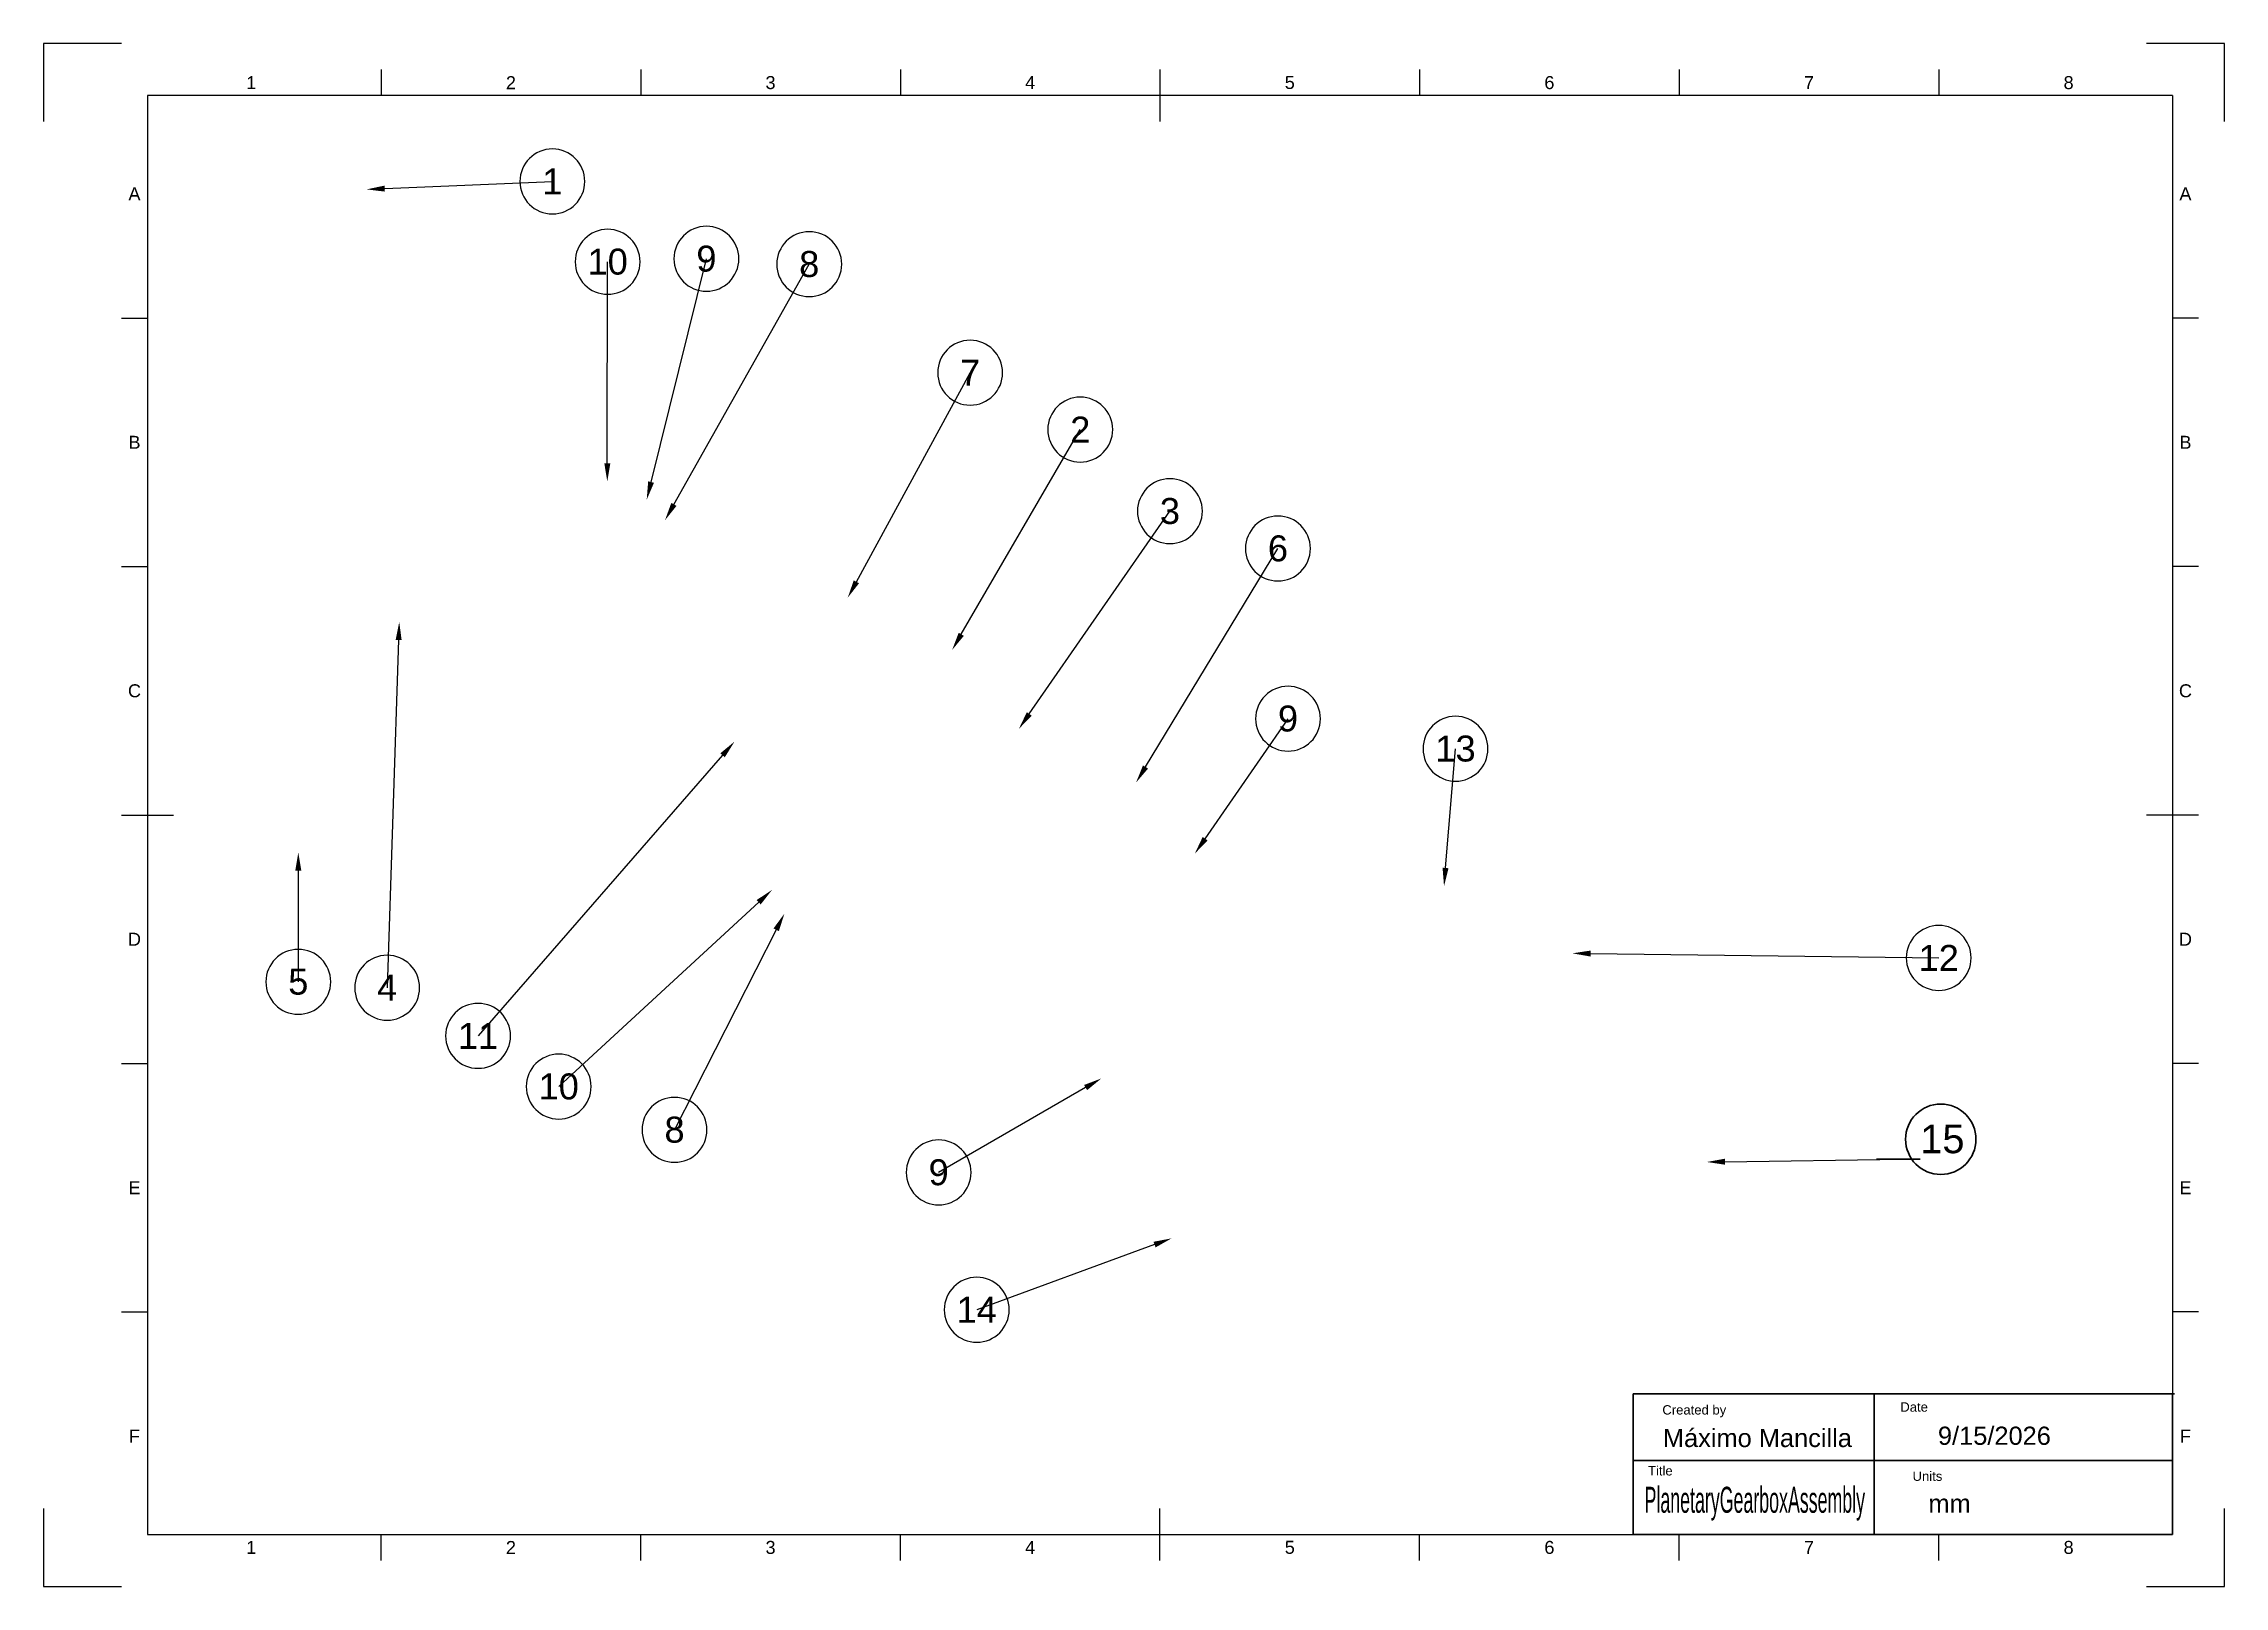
# Paper-space layout 'Sheet1' of a CAD drawing. Header units: millimetres. Extents: x 0 to 420, y 0 to 297.
import ezdxf
from ezdxf import colors
from ezdxf.entities.mleader import LeaderData, LeaderLine
from ezdxf.enums import TextEntityAlignment as Align
from ezdxf.math import Vec2, Vec3

# ---------------------------------------------------------------- set-up
doc = ezdxf.new("R2010")
doc.units = ezdxf.units.MM
doc.header["$LTSCALE"] = 0.75
for name, color, linetype, lineweight in [('Balloons', 7, 'Continuous', 25), ('BORDER', 7, 'Continuous', 25), ('Leaders', 7, 'Continuous', 25), ('Sketch1', 7, 'Continuous', 35), ('TITLEBLOCK', 7, 'Continuous', 35)]:
    doc.layers.add(name, color=color, linetype=linetype, lineweight=lineweight)
doc.styles.add('FusionTitle', font='arial.ttf')
doc.styles.get("Standard").update_dxf_attribs({"font": 'arial.ttf'})

# ---------------------------------------------------------------- blocks, each defined once
blk = doc.blocks.new('ISO_A3_SHEET')
at = {"layer": 'BORDER'}
for p, q in [((65, 292), (65, 287)), ((115, 292), (115, 287)), ((165, 292), (165, 287)), ((215, 292), (215, 282)), ((265, 292), (265, 287)), ((315, 292), (315, 287)), ((365, 292), (365, 287)), ((410, 287), (20, 287)), ((20, 287), (20, 10)), ((410, 287), (410, 10)), ((15, 244.16666), (20, 244.16666)), ((415, 244.16666), (410, 244.16666)), ((15, 196.33333), (20, 196.33333)), ((415, 196.33333), (410, 196.33333)), ((15, 148.5), (25, 148.5)), ((415, 148.5), (405, 148.5)), ((15, 100.66667), (20, 100.66667)), ((415, 100.66667), (410, 100.66667)), ((15, 52.83334), (20, 52.83334)), ((415, 52.83334), (410, 52.83334)), ((215, 5), (215, 15)), ((20, 10), (410, 10)), ((65, 5), (65, 10)), ((115, 5), (115, 10)), ((165, 5), (165, 10)), ((265, 5), (265, 10)), ((315, 5), (315, 10)), ((365, 5), (365, 10))]:
    blk.add_line(p, q, dxfattribs=at)
at = {"layer": 'Defpoints'}
for p, q in [((15, 297), (0, 297)), ((0, 297), (0, 282)), ((420, 297), (405, 297)), ((420, 282), (420, 297)), ((0, 15), (0, 0)), ((420, 0), (420, 15)), ((0, 0), (15, 0)), ((405, 0), (420, 0))]:
    blk.add_line(p, q, dxfattribs=at)
at = {"layer": 'BORDER', "style": 'FusionTitle'}
for s, p in [('1', (40, 289.5)), ('2', (90, 289.5)), ('3', (140, 289.5)), ('4', (190, 289.5)), ('5', (240, 289.5)), ('6', (290, 289.5)), ('7', (340, 289.5)), ('8', (390, 289.5)), ('A', (17.5, 268.08333)), ('A', (412.5, 268.08333)), ('B', (17.5, 220.25)), ('B', (412.5, 220.25)), ('C', (17.5, 172.41667)), ('C', (412.5, 172.41667)), ('D', (17.5, 124.58334)), ('D', (412.5, 124.58334)), ('E', (17.5, 76.75001)), ('E', (412.5, 76.75001)), ('F', (17.5, 28.91668)), ('F', (412.5, 28.91668)), ('1', (40, 7.5)), ('2', (90, 7.5)), ('3', (140, 7.5)), ('4', (190, 7.5)), ('5', (240, 7.5)), ('6', (290, 7.5)), ('7', (340, 7.5)), ('8', (390, 7.5))]:
    blk.add_text(s, height=2.5, dxfattribs=at).set_placement(p, align=Align.MIDDLE)
blk = doc.blocks.new('ISO_TITLEBLOCK 1')
at = {"layer": 'TITLEBLOCK'}
for p, q in [((0.39, 27.07), (-103.85, 27.07)), ((-103.85, 0), (-103.85, 27.07)), ((-57.45, -0.13), (-57.45, 26.93)), ((0, 0), (0, 27.07)), ((-103.85, 14.24), (-0.13, 14.24)), ((-103.85, 0), (0, 0))]:
    blk.add_line(p, q, dxfattribs=at)
at = {"layer": 'TITLEBLOCK', "style": 'FusionTitle'}
for s, p in [('Date', (-52.41, 25.43)), ('Created by', (-98.24, 24.88)), ('Title', (-101.01, 13.15)), ('Units', (-50.05, 12.11))]:
    blk.add_text(s, height=1.8, dxfattribs=at).set_placement(p, align=Align.TOP_LEFT)
for tag, height, p in [('CREATED_BY', 3.5, (-98.14, 20.32)), ('TITLE_1', 5, (-101.67, 9.17))]:
    blk.add_attdef(tag, text='', height=height, dxfattribs=at).set_placement(p, align=Align.TOP_LEFT)
blk.add_attdef('CREATED_DATE', text='', height=3.5, dxfattribs=at).set_placement((-23.42, 20.75), align=Align.TOP_RIGHT)
blk.add_attdef('Units', text='', height=3.5, dxfattribs=at).set_placement((-42.93, 7.7), align=Align.TOP_CENTER)
blk = doc.blocks.new('*B381')
at = {"transparency": 16777216}
for start, end in [(90, 270), (270, 90)]:
    blk.add_arc((0, 0), 6.25, start, end, dxfattribs=at)
at = {"transparency": 16777216, "insert": (0, 0), "char_height": 5, "attachment_point": 5}
blk.add_mtext('1', dxfattribs=at)
blk = doc.blocks.new('*B382')
at = {"transparency": 16777216}
for start, end in [(90, 270), (270, 90)]:
    blk.add_arc((0, 0), 6.25, start, end, dxfattribs=at)
at = {"transparency": 16777216, "insert": (0, 0), "char_height": 5, "attachment_point": 5}
blk.add_mtext('3', dxfattribs=at)
blk = doc.blocks.new('*B386')
at = {"transparency": 16777216}
for start, end in [(90, 270), (270, 90)]:
    blk.add_arc((0, 0), 6.25, start, end, dxfattribs=at)
at = {"transparency": 16777216, "insert": (0, 0), "char_height": 5, "attachment_point": 5}
blk.add_mtext('4', dxfattribs=at)
blk = doc.blocks.new('*B388')
at = {"transparency": 16777216}
for start, end in [(90, 270), (270, 90)]:
    blk.add_arc((0, 0), 6.25, start, end, dxfattribs=at)
at = {"transparency": 16777216, "insert": (0, 0), "char_height": 5, "attachment_point": 5}
blk.add_mtext('6', dxfattribs=at)
blk = doc.blocks.new('*B390')
at = {"transparency": 16777216}
for start, end in [(90, 270), (270, 90)]:
    blk.add_arc((0, 0), 6.25, start, end, dxfattribs=at)
at = {"transparency": 16777216, "insert": (0, 0), "char_height": 5, "attachment_point": 5}
blk.add_mtext('7', dxfattribs=at)
blk = doc.blocks.new('*B383')
at = {"transparency": 16777216}
for start, end in [(90, 270), (270, 90)]:
    blk.add_arc((0, 0), 6.25, start, end, dxfattribs=at)
at = {"transparency": 16777216, "insert": (0, 0), "char_height": 5, "attachment_point": 5}
blk.add_mtext('8', dxfattribs=at)
blk = doc.blocks.new('*B391')
at = {"transparency": 16777216}
for start, end in [(90, 270), (270, 90)]:
    blk.add_arc((0, 0), 6.25, start, end, dxfattribs=at)
at = {"transparency": 16777216, "insert": (0, 0), "char_height": 5, "attachment_point": 5}
blk.add_mtext('10', dxfattribs=at)
blk = doc.blocks.new('*B395')
at = {"transparency": 16777216}
for start, end in [(90, 270), (270, 90)]:
    blk.add_arc((0, 0), 6.25, start, end, dxfattribs=at)
at = {"transparency": 16777216, "insert": (0, 0), "char_height": 5, "attachment_point": 5}
blk.add_mtext('11', dxfattribs=at)
blk = doc.blocks.new('*B384')
at = {"transparency": 16777216}
for start, end in [(90, 270), (270, 90)]:
    blk.add_arc((0, 0), 6.25, start, end, dxfattribs=at)
at = {"transparency": 16777216, "insert": (0, 0), "char_height": 5, "attachment_point": 5}
blk.add_mtext('12', dxfattribs=at)
blk = doc.blocks.new('*B385')
at = {"transparency": 16777216}
for start, end in [(90, 270), (270, 90)]:
    blk.add_arc((0, 0), 6.25, start, end, dxfattribs=at)
at = {"transparency": 16777216, "insert": (0, 0), "char_height": 5, "attachment_point": 5}
blk.add_mtext('13', dxfattribs=at)
blk = doc.blocks.new('*B387')
at = {"transparency": 16777216}
for start, end in [(90, 270), (270, 90)]:
    blk.add_arc((0, 0), 6.25, start, end, dxfattribs=at)
at = {"transparency": 16777216, "insert": (0, 0), "char_height": 5, "attachment_point": 5}
blk.add_mtext('9', dxfattribs=at)
blk = doc.blocks.new('*B393')
at = {"transparency": 16777216}
for start, end in [(90, 270), (270, 90)]:
    blk.add_arc((0, 0), 6.25, start, end, dxfattribs=at)
at = {"transparency": 16777216, "insert": (0, 0), "char_height": 5, "attachment_point": 5}
blk.add_mtext('9', dxfattribs=at)
blk = doc.blocks.new('*B389')
at = {"transparency": 16777216}
for start, end in [(90, 270), (270, 90)]:
    blk.add_arc((0, 0), 6.25, start, end, dxfattribs=at)
at = {"transparency": 16777216, "insert": (0, 0), "char_height": 5, "attachment_point": 5}
blk.add_mtext('2', dxfattribs=at)
blk = doc.blocks.new('*B392')
at = {"transparency": 16777216}
for start, end in [(90, 270), (270, 90)]:
    blk.add_arc((0, 0), 6.25, start, end, dxfattribs=at)
at = {"transparency": 16777216, "insert": (0, 0), "char_height": 5, "attachment_point": 5}
blk.add_mtext('9', dxfattribs=at)
blk = doc.blocks.new('*B394')
at = {"transparency": 16777216}
for start, end in [(90, 270), (270, 90)]:
    blk.add_arc((0, 0), 6.25, start, end, dxfattribs=at)
at = {"transparency": 16777216, "insert": (0, 0), "char_height": 5, "attachment_point": 5}
blk.add_mtext('5', dxfattribs=at)
blk = doc.blocks.new('*B396')
at = {"transparency": 16777216}
for start, end in [(90, 270), (270, 90)]:
    blk.add_arc((0, 0), 6.25, start, end, dxfattribs=at)
at = {"transparency": 16777216, "insert": (0, 0), "char_height": 5, "attachment_point": 5}
blk.add_mtext('8', dxfattribs=at)
blk = doc.blocks.new('*B397')
at = {"transparency": 16777216}
for start, end in [(90, 270), (270, 90)]:
    blk.add_arc((0, 0), 6.25, start, end, dxfattribs=at)
at = {"transparency": 16777216, "insert": (0, 0), "char_height": 5, "attachment_point": 5}
blk.add_mtext('10', dxfattribs=at)
blk = doc.blocks.new('*B398')
at = {"transparency": 16777216}
for start, end in [(90, 270), (270, 90)]:
    blk.add_arc((0, 0), 6.25, start, end, dxfattribs=at)
at = {"transparency": 16777216, "insert": (0, 0), "char_height": 5, "attachment_point": 5}
blk.add_mtext('14', dxfattribs=at)

psp = doc.layouts.new('Sheet1')

# ---------------------------------------------------------------- linework, layer by layer
at = {"layer": 'Sketch1'}
psp.add_circle((365.38, 86.07), 6.78, dxfattribs=at)

# ---------------------------------------------------------------- block references
at = {"layer": 'BORDER'}
psp.add_blockref('ISO_A3_SHEET', (0, 0), dxfattribs=at)
at = {"layer": 'TITLEBLOCK'}
ref = psp.add_blockref('ISO_TITLEBLOCK 1', (410, 10), dxfattribs=at)
ref.add_attrib('CREATED_BY', 'Máximo Mancilla', dxfattribs={"height": 3.5, "style": 'FusionTitle'}).set_placement((311.86, 30.32), align=Align.TOP_LEFT)
ref.add_attrib('TITLE_1', 'PlanetaryGearboxAssembly', dxfattribs={"height": 5, "style": 'FusionTitle', "width": 0.490593}).set_placement((308.33, 19.17), align=Align.TOP_LEFT)
ref.add_attrib('CREATED_DATE', '9/15/2026', dxfattribs={"height": 3.5, "style": 'FusionTitle'}).set_placement((386.58, 30.75), align=Align.TOP_RIGHT)
ref.add_attrib('Units', 'mm', dxfattribs={"height": 3.5, "style": 'FusionTitle'}).set_placement((367.07, 17.7), align=Align.TOP_CENTER)

# ---------------------------------------------------------------- leaders
at = {"layer": 'Balloons'}
ml = psp.add_multileader_block('Standard', dxfattribs=at)
ml.set_content('*B381', color=256)
ml.set_leader_properties()
ml.build(insert=Vec2(0, 0))
ml.multileader.update_dxf_attribs({"has_dogleg": 0, "arrow_head_size": 3.5, "block_connection_type": 1})
ctx = ml.context
ctx.base_point, ctx.char_height, ctx.arrow_head_size, ctx.plane_origin = Vec3(97.98, 270.47), 3.5, 3.5, Vec3(61.79, 268.77)
ctx.attachment_type = 1
notes = []
notes.append((ctx, [(0, (1, 1, 0), (89.98, 270.47), (1, 0), 8, [(0, [(62.19, 268.94)], 0, [])])]))
ctx.block.insert = Vec3(97.98, 270.47)
ml = psp.add_multileader_block('Standard', dxfattribs=at)
ml.set_content('*B391', color=256)
ml.set_leader_properties()
ml.build(insert=Vec2(0, 0))
ml.multileader.update_dxf_attribs({"has_dogleg": 0, "arrow_head_size": 3.5, "block_connection_type": 1})
ctx = ml.context
ctx.base_point, ctx.char_height, ctx.arrow_head_size, ctx.plane_origin = Vec3(108.63, 255), 3.5, 3.5, Vec3(109.15, 208.87)
ctx.attachment_type = 1
notes.append((ctx, [(0, (1, 1, 0), (100.63, 255), (1, 0), 8, [(0, [(108.56, 212.69)], 0, [])])]))
ctx.block.insert = Vec3(108.63, 255)
ml = psp.add_multileader_block('Standard', dxfattribs=at)
ml.set_content('*B392', color=256)
ml.set_leader_properties()
ml.build(insert=Vec2(0, 0))
ml.multileader.update_dxf_attribs({"has_dogleg": 0, "arrow_head_size": 3.5, "block_connection_type": 1})
ctx = ml.context
ctx.base_point, ctx.char_height, ctx.arrow_head_size, ctx.plane_origin = Vec3(127.65, 255.58), 3.5, 3.5, Vec3(117.14, 208.02)
ctx.attachment_type = 1
notes.append((ctx, [(0, (1, 1, 0), (119.65, 255.58), (1, 0), 8, [(0, [(116.15, 209.19)], 0, [])])]))
ctx.block.insert = Vec3(127.65, 255.58)
ml = psp.add_multileader_block('Standard', dxfattribs=at)
ml.set_content('*B383', color=256)
ml.set_leader_properties()
ml.build(insert=Vec2(0, 0))
ml.multileader.update_dxf_attribs({"has_dogleg": 0, "arrow_head_size": 3.5, "block_connection_type": 1})
ctx = ml.context
ctx.base_point, ctx.char_height, ctx.arrow_head_size, ctx.plane_origin = Vec3(147.45, 254.54), 3.5, 3.5, Vec3(119.66, 205.29)
ctx.attachment_type = 1
notes.append((ctx, [(0, (1, 1, 0), (139.45, 254.54), (1, 0), 8, [(0, [(119.67, 205.24)], 0, [])])]))
ctx.block.insert = Vec3(147.45, 254.54)
ml = psp.add_multileader_block('Standard', dxfattribs=at)
ml.set_content('*B390', color=256)
ml.set_leader_properties()
ml.build(insert=Vec2(0, 0))
ml.multileader.update_dxf_attribs({"has_dogleg": 0, "arrow_head_size": 3.5, "block_connection_type": 1})
ctx = ml.context
ctx.base_point, ctx.char_height, ctx.arrow_head_size, ctx.plane_origin = Vec3(178.44, 233.65), 3.5, 3.5, Vec3(148.13, 189.69)
ctx.attachment_type = 1
notes.append((ctx, [(0, (1, 1, 0), (170.44, 233.65), (1, 0), 8, [(0, [(154.86, 190.32)], 0, [])])]))
ctx.block.insert = Vec3(178.44, 233.65)
ml = psp.add_multileader_block('Standard', dxfattribs=at)
ml.set_content('*B389', color=256)
ml.set_leader_properties()
ml.build(insert=Vec2(0, 0))
ml.multileader.update_dxf_attribs({"has_dogleg": 0, "arrow_head_size": 3.5, "block_connection_type": 1})
ctx = ml.context
ctx.base_point, ctx.char_height, ctx.arrow_head_size, ctx.plane_origin = Vec3(199.65, 222.69), 3.5, 3.5, Vec3(174.97, 180.27)
ctx.attachment_type = 1
notes.append((ctx, [(0, (1, 1, 0), (191.65, 222.69), (1, 0), 8, [(0, [(174.97, 180.26)], 0, [])])]))
ctx.block.insert = Vec3(199.65, 222.69)
ml = psp.add_multileader_block('Standard', dxfattribs=at)
ml.set_content('*B382', color=256)
ml.set_leader_properties()
ml.build(insert=Vec2(0, 0))
ml.multileader.update_dxf_attribs({"has_dogleg": 0, "arrow_head_size": 3.5, "block_connection_type": 1})
ctx = ml.context
ctx.base_point, ctx.char_height, ctx.arrow_head_size, ctx.plane_origin = Vec3(216.92, 206.99), 3.5, 3.5, Vec3(187.82, 165.09)
ctx.attachment_type = 1
notes.append((ctx, [(0, (1, 1, 0), (208.92, 206.99), (1, 0), 8, [(0, [(187.83, 165.08)], 0, [])])]))
ctx.block.insert = Vec3(216.92, 206.99)
ml = psp.add_multileader_block('Standard', dxfattribs=at)
ml.set_content('*B388', color=256)
ml.set_leader_properties()
ml.build(insert=Vec2(0, 0))
ml.multileader.update_dxf_attribs({"has_dogleg": 0, "arrow_head_size": 3.5, "block_connection_type": 1})
ctx = ml.context
ctx.base_point, ctx.char_height, ctx.arrow_head_size, ctx.plane_origin = Vec3(237.72, 199.8), 3.5, 3.5, Vec3(218.65, 153.5)
ctx.attachment_type = 1
notes.append((ctx, [(0, (1, 1, 0), (229.72, 199.8), (1, 0), 8, [(0, [(210.4, 154.75)], 0, [])])]))
ctx.block.insert = Vec3(237.72, 199.8)
ml = psp.add_multileader_block('Standard', dxfattribs=at)
ml.set_content('*B386', color=256)
ml.set_leader_properties()
ml.build(insert=Vec2(0, 0))
ml.multileader.update_dxf_attribs({"has_dogleg": 0, "arrow_head_size": 3.5, "block_connection_type": 1})
ctx = ml.context
ctx.base_point, ctx.char_height, ctx.arrow_head_size, ctx.plane_origin = Vec3(66.16, 115.25), 3.5, 3.5, Vec3(83.04, 215.3)
ctx.attachment_type = 1
notes.append((ctx, [(1, (1, 1, 0), (74.16, 115.25), (-1, 0), 8, [(0, [(68.49, 185.69)], 0, [])])]))
ctx.block.insert = Vec3(66.16, 115.25)
ml = psp.add_multileader_block('Standard', dxfattribs=at)
ml.set_content('*B393', color=256)
ml.set_leader_properties()
ml.build(insert=Vec2(0, 0))
ml.multileader.update_dxf_attribs({"has_dogleg": 0, "arrow_head_size": 3.5, "block_connection_type": 1})
ctx = ml.context
ctx.base_point, ctx.char_height, ctx.arrow_head_size, ctx.plane_origin = Vec3(239.66, 167.04), 3.5, 3.5, Vec3(221.14, 141.1)
ctx.attachment_type = 1
notes.append((ctx, [(0, (1, 1, 0), (231.66, 167.04), (1, 0), 8, [(0, [(221.71, 141.06)], 0, [])])]))
ctx.block.insert = Vec3(239.66, 167.04)
ml = psp.add_multileader_block('Standard', dxfattribs=at)
ml.set_content('*B385', color=256)
ml.set_leader_properties()
ml.build(insert=Vec2(0, 0))
ml.multileader.update_dxf_attribs({"has_dogleg": 0, "arrow_head_size": 3.5, "block_connection_type": 1})
ctx = ml.context
ctx.base_point, ctx.char_height, ctx.arrow_head_size, ctx.plane_origin = Vec3(271.92, 161.26), 3.5, 3.5, Vec3(269.71, 134.82)
ctx.attachment_type = 1
notes.append((ctx, [(0, (1, 1, 0), (263.92, 161.26), (1, 0), 8, [(0, [(269.71, 134.81)], 0, [])])]))
ctx.block.insert = Vec3(271.92, 161.26)
ml = psp.add_multileader_block('Standard', dxfattribs=at)
ml.set_content('*B395', color=256)
ml.set_leader_properties()
ml.build(insert=Vec2(0, 0))
ml.multileader.update_dxf_attribs({"has_dogleg": 0, "arrow_head_size": 3.5, "block_connection_type": 1})
ctx = ml.context
ctx.base_point, ctx.char_height, ctx.arrow_head_size, ctx.plane_origin = Vec3(83.67, 105.98), 3.5, 3.5, Vec3(142.21, 157.91)
ctx.attachment_type = 1
notes.append((ctx, [(0, (1, 1, 0), (91.67, 105.98), (-1, 0), 8, [(0, [(133.06, 162.63)], 0, [])])]))
ctx.block.insert = Vec3(83.67, 105.98)
ml = psp.add_multileader_block('Standard', dxfattribs=at)
ml.set_content('*B394', color=256)
ml.set_leader_properties()
ml.build(insert=Vec2(0, 0))
ml.multileader.update_dxf_attribs({"has_dogleg": 0, "arrow_head_size": 3.5, "block_connection_type": 1})
ctx = ml.context
ctx.base_point, ctx.char_height, ctx.arrow_head_size, ctx.plane_origin = Vec3(49.05, 116.38), 3.5, 3.5, Vec3(49.05, 141.31)
ctx.attachment_type = 1
notes.append((ctx, [(0, (1, 1, 0), (57.05, 116.38), (-1, 0), 8, [(0, [(49.05, 141.31)], 0, [])])]))
ctx.block.insert = Vec3(49.05, 116.38)
ml = psp.add_multileader_block('Standard', dxfattribs=at)
ml.set_content('*B397', color=256)
ml.set_leader_properties()
ml.build(insert=Vec2(0, 0))
ml.multileader.update_dxf_attribs({"has_dogleg": 0, "arrow_head_size": 3.5, "block_connection_type": 1})
ctx = ml.context
ctx.base_point, ctx.char_height, ctx.arrow_head_size, ctx.plane_origin = Vec3(99.2, 96.21), 3.5, 3.5, Vec3(140.29, 134.08)
ctx.attachment_type = 1
notes.append((ctx, [(0, (1, 1, 0), (107.2, 96.21), (-1, 0), 8, [(0, [(140.29, 134.08)], 0, [])])]))
ctx.block.insert = Vec3(99.2, 96.21)
ml = psp.add_multileader_block('Standard', dxfattribs=at)
ml.set_content('*B396', color=256)
ml.set_leader_properties()
ml.build(insert=Vec2(0, 0))
ml.multileader.update_dxf_attribs({"has_dogleg": 0, "arrow_head_size": 3.5, "block_connection_type": 1})
ctx = ml.context
ctx.base_point, ctx.char_height, ctx.arrow_head_size, ctx.plane_origin = Vec3(121.51, 87.89), 3.5, 3.5, Vec3(141.97, 130.46)
ctx.attachment_type = 1
notes.append((ctx, [(0, (1, 1, 0), (129.51, 87.89), (-1, 0), 8, [(0, [(142.68, 129.53)], 0, [])])]))
ctx.block.insert = Vec3(121.51, 87.89)
ml = psp.add_multileader_block('Standard', dxfattribs=at)
ml.set_content('*B384', color=256)
ml.set_leader_properties()
ml.build(insert=Vec2(0, 0))
ml.multileader.update_dxf_attribs({"has_dogleg": 0, "arrow_head_size": 3.5, "block_connection_type": 1})
ctx = ml.context
ctx.base_point, ctx.char_height, ctx.arrow_head_size, ctx.plane_origin = Vec3(364.98, 120.98), 3.5, 3.5, Vec3(294.43, 121.88)
ctx.attachment_type = 1
notes.append((ctx, [(0, (1, 1, 0), (356.98, 120.98), (1, 0), 8, [(0, [(294.43, 121.87)], 0, [])])]))
ctx.block.insert = Vec3(364.98, 120.98)
ml = psp.add_multileader_block('Standard', dxfattribs=at)
ml.set_content('*B387', color=256)
ml.set_leader_properties()
ml.build(insert=Vec2(0, 0))
ml.multileader.update_dxf_attribs({"has_dogleg": 0, "arrow_head_size": 3.5, "block_connection_type": 1})
ctx = ml.context
ctx.base_point, ctx.char_height, ctx.arrow_head_size, ctx.plane_origin = Vec3(172.38, 79.69), 3.5, 3.5, Vec3(203.82, 95.11)
ctx.attachment_type = 1
notes.append((ctx, [(0, (1, 1, 0), (180.38, 79.69), (-1, 0), 8, [(0, [(203.71, 97.78)], 0, [])])]))
ctx.block.insert = Vec3(172.38, 79.69)
ml = psp.add_multileader_block('Standard', dxfattribs=at)
ml.set_content('*B398', color=256)
ml.set_leader_properties()
ml.build(insert=Vec2(0, 0))
ml.multileader.update_dxf_attribs({"has_dogleg": 0, "arrow_head_size": 3.5, "block_connection_type": 1})
ctx = ml.context
ctx.base_point, ctx.char_height, ctx.arrow_head_size, ctx.plane_origin = Vec3(179.71, 53.25), 3.5, 3.5, Vec3(217.24, 67)
ctx.attachment_type = 1
notes.append((ctx, [(0, (1, 1, 0), (187.71, 53.25), (-1, 0), 8, [(0, [(217.24, 67)], 0, [])])]))
ctx.block.insert = Vec3(179.71, 53.25)
at = {"layer": 'Leaders'}
ml = psp.add_multileader_mtext('Standard', dxfattribs=at)
ml.set_content('15', color=256)
ml.set_leader_properties()
ml.build(insert=Vec2(0, 0))
ml.multileader.update_dxf_attribs({"text_left_attachment_type": 5, "text_right_attachment_type": 5, "dogleg_length": 3.5, "arrow_head_size": 3.5})
ctx = ml.context
ctx.base_point, ctx.char_height, ctx.arrow_head_size, ctx.landing_gap_size, ctx.plane_origin = Vec3(361.41, 82.27), 5.5, 3.5, 0, Vec3(320.32, 81.71)
ctx.left_attachment, ctx.right_attachment = 5, 5
notes.append((ctx, [(0, (1, 1, 0), (357.91, 82.27), (1, 0), 3.5, [(0, [(320.32, 81.7)], 0, [])])]))
ctx.mtext.insert, ctx.mtext.flow_direction = Vec3(361.41, 88.89), 5
for ctx, leaders in notes:
    for number, flags, end, landing, length, lines in leaders:
        leader = LeaderData()
        leader.index, (leader.has_last_leader_line, leader.has_dogleg_vector, leader.attachment_direction) = number, flags
        leader.last_leader_point, leader.dogleg_vector, leader.dogleg_length = Vec3(end), Vec3(landing), length
        for number, points, colour, breaks in lines:
            line = LeaderLine()
            line.index, line.vertices, line.color, line.breaks = number, Vec3.list(points), colors.encode_raw_color(colour), breaks
            leader.lines.append(line)
        ctx.leaders.append(leader)

doc.saveas('drawing.dxf')
